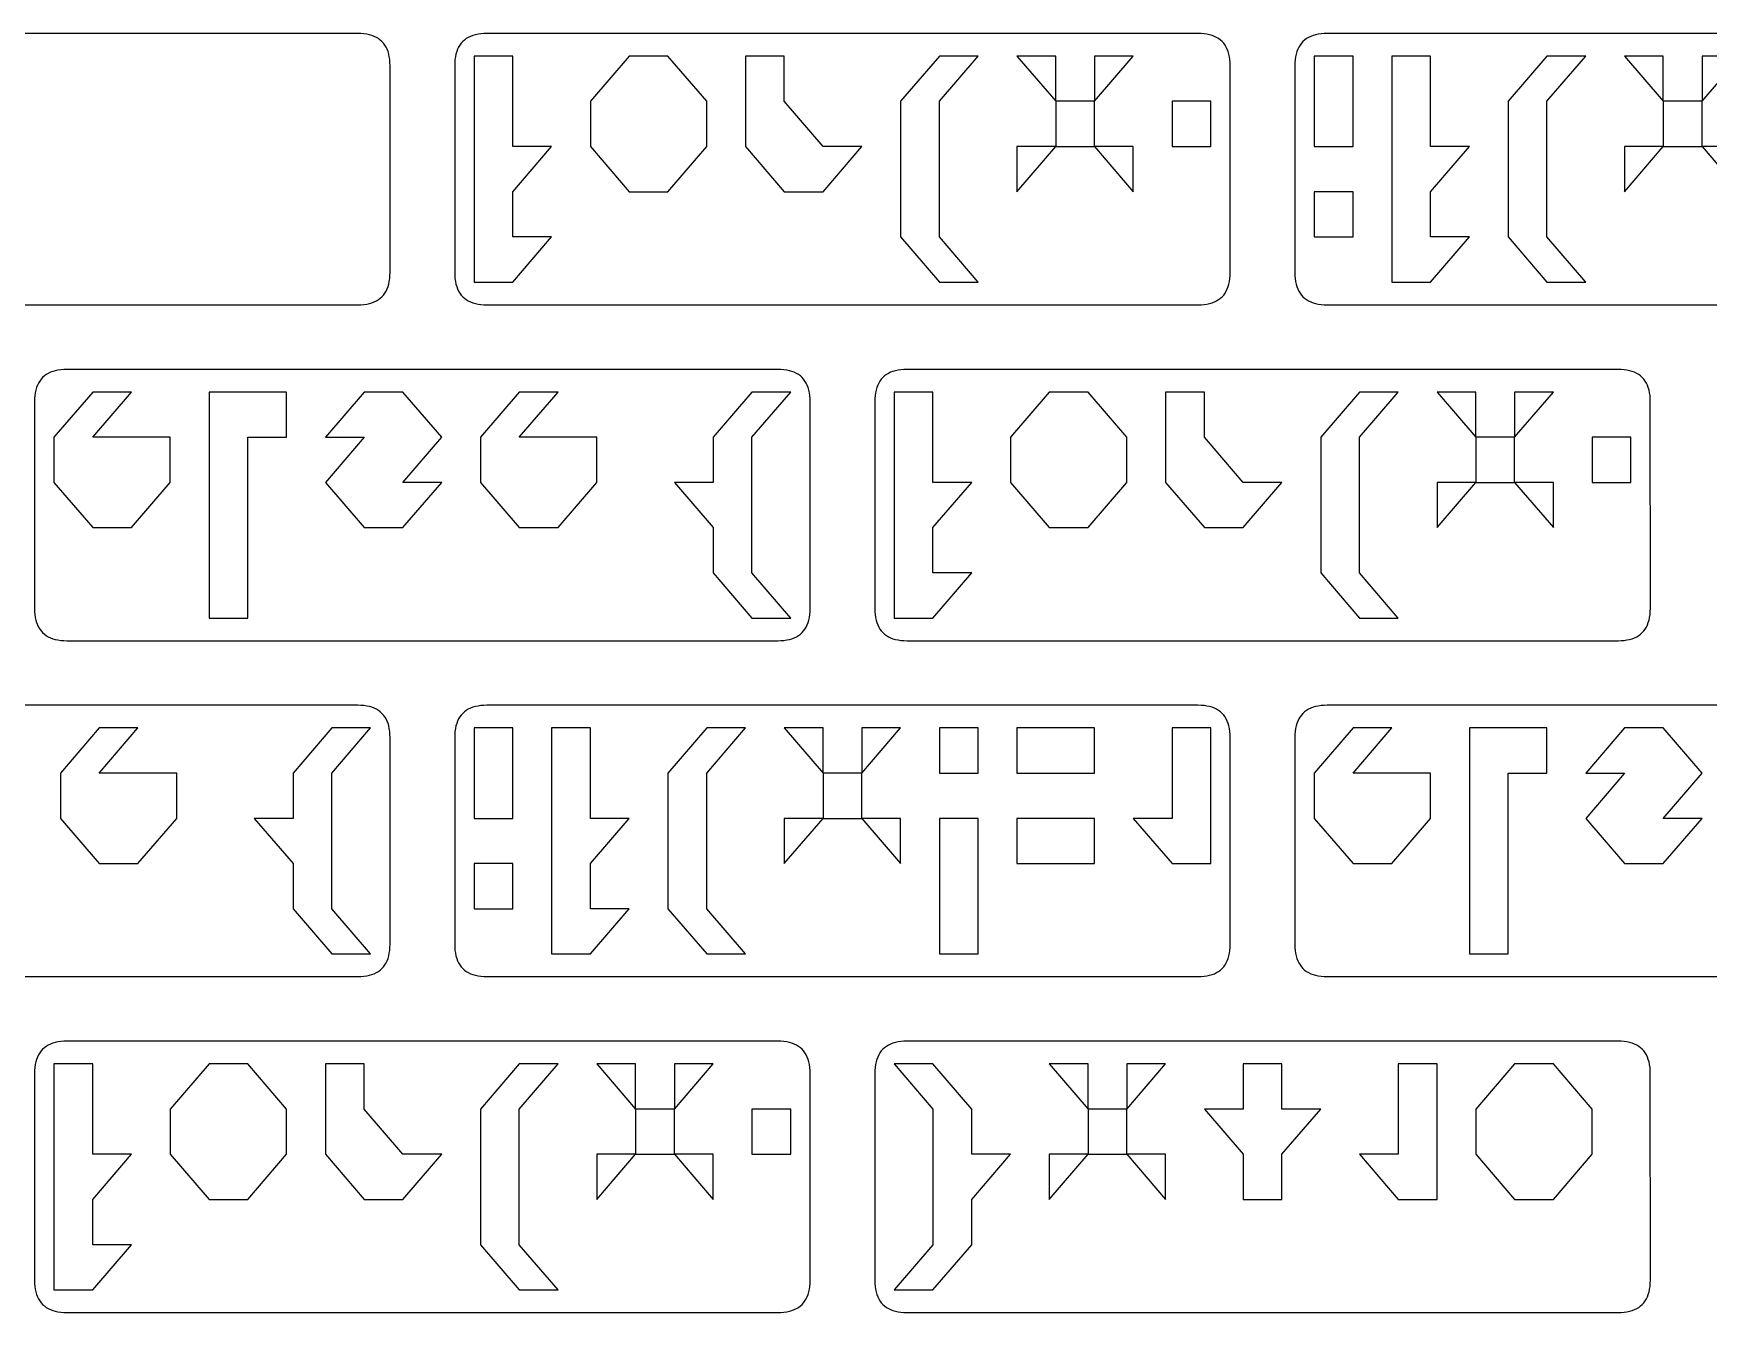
# Model space of a CAD drawing. Header units: metres. Extents: x 10 to 780, y 10 to 780.
# Drawn here: x 139.8 to 399, y 426 to 624 of the extents above; entities that cross this region are included whole.
import ezdxf

# ---------------------------------------------------------------- set-up
doc = ezdxf.new("R2010")
doc.units = ezdxf.units.M

msp = doc.modelspace()

# ---------------------------------------------------------------- linework, layer by layer
for p, q in [((190.00003, 623.99994), (80, 624)), ((190.48753, 623.9874), (190.00003, 623.99994)), ((190.95003, 623.94995), (190.48753, 623.9874)), ((191.38753, 623.88745), (190.95003, 623.94995)), ((191.80002, 623.8), (191.38753, 623.88745)), ((192.18752, 623.6875), (191.80002, 623.8)), ((192.55002, 623.55), (192.18752, 623.6875)), ((192.88751, 623.3875), (192.55002, 623.55)), ((193.20001, 623.2), (192.88751, 623.3875)), ((193.4875, 622.9875), (193.20001, 623.2)), ((193.75, 622.75), (193.4875, 622.9875)), ((193.9875, 622.4875), (193.75, 622.75)), ((194.2, 622.2), (193.9875, 622.4875)), ((194.3875, 621.8875), (194.2, 622.2)), ((205.80006, 622.20013), (205.61258, 621.88763)), ((206.01256, 622.4876), (205.80006, 622.20013)), ((206.25005, 622.7501), (206.01256, 622.4876)), ((206.51254, 622.9876), (206.25005, 622.7501)), ((206.80003, 623.2001), (206.51254, 622.9876)), ((207.11253, 623.3876), (206.80003, 623.2001)), ((207.45003, 623.55005), (207.11253, 623.3876)), ((207.81252, 623.68756), (207.45003, 623.55005)), ((208.20001, 623.80005), (207.81252, 623.68756)), ((208.6125, 623.8875), (208.20001, 623.80005)), ((209.05, 623.95), (208.6125, 623.8875)), ((209.5125, 623.9875), (209.05, 623.95)), ((210, 624), (209.5125, 623.9875)), ((320.0001, 623.99994), (210, 624)), ((320.48758, 623.9874), (320.0001, 623.99994)), ((320.95007, 623.94995), (320.48758, 623.9874)), ((321.38757, 623.88745), (320.95007, 623.94995)), ((321.80005, 623.8), (321.38757, 623.88745)), ((322.18753, 623.6875), (321.80005, 623.8)), ((322.55002, 623.55), (322.18753, 623.6875)), ((322.8875, 623.3875), (322.55002, 623.55)), ((323.2, 623.2), (322.8875, 623.3875)), ((323.48752, 622.9875), (323.2, 623.2)), ((323.75, 622.75), (323.48752, 622.9875)), ((323.9875, 622.4875), (323.75, 622.75)), ((324.19998, 622.2), (323.9875, 622.4875)), ((324.38748, 621.8875), (324.19998, 622.2)), ((335.80008, 622.20013), (335.61258, 621.88763)), ((336.01257, 622.4876), (335.80008, 622.20013)), ((336.25006, 622.7501), (336.01257, 622.4876)), ((336.51254, 622.9876), (336.25006, 622.7501)), ((336.80005, 623.2001), (336.51254, 622.9876)), ((337.11255, 623.3876), (336.80005, 623.2001)), ((337.45004, 623.55005), (337.11255, 623.3876)), ((337.81253, 623.68756), (337.45004, 623.55005)), ((338.2, 623.80005), (337.81253, 623.68756)), ((338.61252, 623.8875), (338.2, 623.80005)), ((339.05002, 623.95), (338.61252, 623.8875)), ((339.5125, 623.9875), (339.05002, 623.95)), ((340, 624), (339.5125, 623.9875)), ((450, 623.99994), (340, 624)), ((194.55, 621.55), (194.3875, 621.8875)), ((194.6875, 621.1875), (194.55, 621.55)), ((194.8, 620.8), (194.6875, 621.1875)), ((194.8875, 620.3875), (194.8, 620.8)), ((194.95, 619.95), (194.8875, 620.3875)), ((194.9875, 619.4875), (194.95, 619.95)), ((195, 619), (194.9875, 619.4875)), ((205.01265, 619.4878), (205.00017, 619.0003)), ((205.05014, 619.95026), (205.01265, 619.4878)), ((205.11263, 620.38776), (205.05014, 619.95026)), ((205.20012, 620.80023), (205.11263, 620.38776)), ((205.3126, 621.1877), (205.20012, 620.80023)), ((205.45009, 621.5502), (205.3126, 621.1877)), ((205.61258, 621.88763), (205.45009, 621.5502)), ((214, 620.5), (208, 620.5)), ((208, 620.5), (208, 585.5)), ((214, 606.5), (214, 620.5)), ((232, 620.5), (226, 613.5)), ((238, 620.5), (232, 620.5)), ((244, 613.5), (238, 620.5)), ((256, 620.5), (250, 620.5)), ((250, 620.5), (250, 606.5)), ((256, 613.5), (256, 620.5)), ((280, 620.5), (274, 613.5)), ((280, 613.5), (286, 620.5)), ((286, 620.5), (280, 620.5)), ((298, 620.5), (292, 620.5)), ((292, 620.5), (298, 613.5)), ((298, 613.5), (298, 620.5)), ((304, 613.5), (310, 620.5)), ((310, 620.5), (304, 620.5)), ((304, 620.5), (304, 613.5)), ((324.55, 621.55), (324.38748, 621.8875)), ((324.6875, 621.1875), (324.55, 621.55)), ((324.8, 620.8), (324.6875, 621.1875)), ((324.88748, 620.3875), (324.8, 620.8)), ((324.94998, 619.95), (324.88748, 620.3875)), ((324.9875, 619.4875), (324.94998, 619.95)), ((325, 619), (324.9875, 619.4875)), ((335.01266, 619.4878), (335.00018, 619.0003)), ((335.05014, 619.95026), (335.01266, 619.4878)), ((335.11264, 620.38776), (335.05014, 619.95026)), ((335.20013, 620.80023), (335.11264, 620.38776)), ((335.31262, 621.1877), (335.20013, 620.80023)), ((335.4501, 621.5502), (335.31262, 621.1877)), ((335.61258, 621.88763), (335.4501, 621.5502)), ((344, 620.5), (338, 620.5)), ((338, 620.5), (338, 606.5)), ((344, 606.5), (344, 620.5)), ((356, 620.5), (350, 620.5)), ((350, 620.5), (350, 585.5)), ((356, 606.5), (356, 620.5)), ((374, 620.5), (368, 613.5)), ((374, 613.5), (380, 620.5)), ((380, 620.5), (374, 620.5)), ((392, 620.5), (386, 620.5)), ((386, 620.5), (392, 613.5)), ((392, 613.5), (392, 620.5)), ((398, 613.5), (404, 620.5)), ((404, 620.5), (398, 620.5)), ((398, 620.5), (398, 613.5)), ((195.0001, 587.0004), (195, 619)), ((205.00017, 619.0003), (205, 587)), ((325.0001, 587.0004), (325, 619)), ((335.00018, 619.0003), (335, 587)), ((226, 613.5), (226, 606.5)), ((244, 606.5), (244, 613.5)), ((262, 606.5), (256, 613.5)), ((274, 613.5), (274, 592.5)), ((280, 592.5), (280, 613.5)), ((304, 613.5), (298, 613.5)), ((298, 613.5), (298, 606.5)), ((304, 606.5), (304, 613.5)), ((322, 613.5), (316, 613.5)), ((316, 613.5), (316, 606.5)), ((322, 606.5), (322, 613.5)), ((368, 613.5), (368, 592.5)), ((374, 592.5), (374, 613.5)), ((398, 613.5), (392, 613.5)), ((392, 613.5), (392, 606.5)), ((398, 606.5), (398, 613.5)), ((214, 599.5), (220, 606.5)), ((220, 606.5), (214, 606.5)), ((226, 606.5), (232, 599.5)), ((238, 599.5), (244, 606.5)), ((250, 606.5), (256, 599.5)), ((262, 599.5), (268, 606.5)), ((268, 606.5), (262, 606.5)), ((292, 599.5), (298, 606.5)), ((298, 606.5), (292, 606.5)), ((292, 606.5), (292, 599.5)), ((298, 606.5), (304, 606.5)), ((304, 606.5), (310, 599.5)), ((310, 606.5), (304, 606.5)), ((310, 599.5), (310, 606.5)), ((316, 606.5), (322, 606.5)), ((338, 606.5), (344, 606.5)), ((356, 599.5), (362, 606.5)), ((362, 606.5), (356, 606.5)), ((386, 599.5), (392, 606.5)), ((392, 606.5), (386, 606.5)), ((386, 606.5), (386, 599.5)), ((392, 606.5), (398, 606.5)), ((398, 606.5), (404, 599.5)), ((404, 606.5), (398, 606.5)), ((214, 592.5), (214, 599.5)), ((232, 599.5), (238, 599.5)), ((256, 599.5), (262, 599.5)), ((344, 599.5), (338, 599.5)), ((338, 599.5), (338, 592.5)), ((344, 592.5), (344, 599.5)), ((356, 592.5), (356, 599.5)), ((214, 585.5), (220, 592.5)), ((220, 592.5), (214, 592.5)), ((274, 592.5), (280, 585.5)), ((286, 585.5), (280, 592.5)), ((338, 592.5), (344, 592.5)), ((356, 585.5), (362, 592.5)), ((362, 592.5), (356, 592.5)), ((368, 592.5), (374, 585.5)), ((380, 585.5), (374, 592.5)), ((194.88757, 585.6128), (194.95009, 586.05035)), ((194.95009, 586.05035), (194.9876, 586.5129)), ((194.9876, 586.5129), (195.0001, 587.0004)), ((205, 587), (205.0125, 586.5125)), ((205.0125, 586.5125), (205.05, 586.05005)), ((205.05, 586.05005), (205.1125, 585.61255)), ((324.88757, 585.6128), (324.95007, 586.05035)), ((324.95007, 586.05035), (324.98758, 586.5129)), ((324.98758, 586.5129), (325.0001, 587.0004)), ((335, 587), (335.0125, 586.5125)), ((335.0125, 586.5125), (335.05002, 586.05005)), ((335.05002, 586.05005), (335.11252, 585.61255)), ((193.48752, 583.0126), (193.75003, 583.2501)), ((193.75003, 583.2501), (193.98753, 583.51263)), ((193.98753, 583.51263), (194.20004, 583.8002)), ((194.20004, 583.8002), (194.38754, 584.1127)), ((194.38754, 584.1127), (194.55005, 584.4502)), ((194.55005, 584.4502), (194.68756, 584.81274)), ((194.68756, 584.81274), (194.80006, 585.20026)), ((194.80006, 585.20026), (194.88757, 585.6128)), ((205.1125, 585.61255), (205.2, 585.2001)), ((205.2, 585.2001), (205.3125, 584.81256)), ((205.3125, 584.81256), (205.45, 584.4501)), ((205.45, 584.4501), (205.6125, 584.1126)), ((205.6125, 584.1126), (205.8, 583.8001)), ((205.8, 583.8001), (206.0125, 583.51263)), ((206.0125, 583.51263), (206.25, 583.2501)), ((206.25, 583.2501), (206.5125, 583.01263)), ((208, 585.5), (214, 585.5)), ((280, 585.5), (286, 585.5)), ((323.48755, 583.0126), (323.75006, 583.2501)), ((323.75006, 583.2501), (323.98758, 583.51263)), ((323.98758, 583.51263), (324.20007, 583.8002)), ((324.20007, 583.8002), (324.38757, 584.1127)), ((324.38757, 584.1127), (324.55008, 584.4502)), ((324.55008, 584.4502), (324.6876, 584.81274)), ((324.6876, 584.81274), (324.80008, 585.20026)), ((324.80008, 585.20026), (324.88757, 585.6128)), ((335.11252, 585.61255), (335.2, 585.2001)), ((335.2, 585.2001), (335.3125, 584.81256)), ((335.3125, 584.81256), (335.45, 584.4501)), ((335.45, 584.4501), (335.61252, 584.1126)), ((335.61252, 584.1126), (335.80002, 583.8001)), ((335.80002, 583.8001), (336.0125, 583.51263)), ((336.0125, 583.51263), (336.25, 583.2501)), ((336.25, 583.2501), (336.5125, 583.01263)), ((350, 585.5), (356, 585.5)), ((374, 585.5), (380, 585.5)), ((80.000015, 582.00024), (190, 582)), ((190, 582), (190.4875, 582.0125)), ((190.4875, 582.0125), (190.95, 582.05)), ((190.95, 582.05), (191.3875, 582.1125)), ((191.3875, 582.1125), (191.8, 582.2)), ((191.8, 582.2), (192.1875, 582.3125)), ((192.1875, 582.3125), (192.55, 582.45)), ((192.55, 582.45), (192.88751, 582.61255)), ((192.88751, 582.61255), (193.20001, 582.80005)), ((193.20001, 582.80005), (193.48752, 583.0126)), ((206.5125, 583.01263), (206.8, 582.8002)), ((206.8, 582.8002), (207.1125, 582.6127)), ((207.1125, 582.6127), (207.45, 582.4502)), ((207.45, 582.4502), (207.8125, 582.3127)), ((207.8125, 582.3127), (208.2, 582.2002)), ((208.2, 582.2002), (208.61249, 582.11273)), ((208.61249, 582.11273), (209.04999, 582.05023)), ((209.04999, 582.05023), (209.51248, 582.01276)), ((209.51248, 582.01276), (209.99998, 582.00024)), ((209.99998, 582.00024), (320, 582)), ((320, 582), (320.48752, 582.0125)), ((320.48752, 582.0125), (320.95, 582.05)), ((320.95, 582.05), (321.3875, 582.1125)), ((321.3875, 582.1125), (321.80002, 582.2)), ((321.80002, 582.2), (322.18753, 582.3125)), ((322.18753, 582.3125), (322.55005, 582.45)), ((322.55005, 582.45), (322.88754, 582.61255)), ((322.88754, 582.61255), (323.20004, 582.80005)), ((323.20004, 582.80005), (323.48755, 583.0126)), ((336.5125, 583.01263), (336.80002, 582.8002)), ((336.80002, 582.8002), (337.11252, 582.6127)), ((337.11252, 582.6127), (337.45, 582.4502)), ((337.45, 582.4502), (337.8125, 582.3127)), ((337.8125, 582.3127), (338.2, 582.2002)), ((338.2, 582.2002), (338.61252, 582.11273)), ((338.61252, 582.11273), (339.05002, 582.05023)), ((339.05002, 582.05023), (339.5125, 582.01276)), ((339.5125, 582.01276), (340, 582.00024)), ((340, 582.00024), (450, 582)), ((140.80003, 570.2), (140.61253, 569.8875)), ((141.01253, 570.4875), (140.80003, 570.2)), ((141.25003, 570.75), (141.01253, 570.4875)), ((141.51253, 570.9875), (141.25003, 570.75)), ((141.80002, 571.2), (141.51253, 570.9875)), ((142.11252, 571.3875), (141.80002, 571.2)), ((142.45001, 571.55), (142.11252, 571.3875)), ((142.81252, 571.6875), (142.45001, 571.55)), ((143.20001, 571.8), (142.81252, 571.6875)), ((143.6125, 571.8875), (143.20001, 571.8)), ((144.05, 571.95), (143.6125, 571.8875)), ((144.5125, 571.9875), (144.05, 571.95)), ((145, 572), (144.5125, 571.9875)), ((255.00005, 572), (145, 572)), ((255.48755, 571.9875), (255.00005, 572)), ((255.95004, 571.95), (255.48755, 571.9875)), ((256.38754, 571.8875), (255.95004, 571.95)), ((256.80005, 571.8), (256.38754, 571.8875)), ((257.18753, 571.6875), (256.80005, 571.8)), ((257.55002, 571.55), (257.18753, 571.6875)), ((257.8875, 571.3875), (257.55002, 571.55)), ((258.2, 571.2), (257.8875, 571.3875)), ((258.48752, 570.9875), (258.2, 571.2)), ((258.75, 570.75), (258.48752, 570.9875)), ((258.9875, 570.4875), (258.75, 570.75)), ((259.19998, 570.2), (258.9875, 570.4875)), ((259.38748, 569.8875), (259.19998, 570.2)), ((270.80005, 570.2), (270.61255, 569.8875)), ((271.01254, 570.4875), (270.80005, 570.2)), ((271.25003, 570.75), (271.01254, 570.4875)), ((271.5125, 570.9875), (271.25003, 570.75)), ((271.80002, 571.2), (271.5125, 570.9875)), ((272.11252, 571.3875), (271.80002, 571.2)), ((272.45, 571.55), (272.11252, 571.3875)), ((272.8125, 571.6875), (272.45, 571.55)), ((273.2, 571.8), (272.8125, 571.6875)), ((273.61252, 571.8875), (273.2, 571.8)), ((274.05002, 571.95), (273.61252, 571.8875)), ((274.5125, 571.9875), (274.05002, 571.95)), ((275, 572), (274.5125, 571.9875)), ((385.0001, 572), (275, 572)), ((385.48758, 571.9875), (385.0001, 572)), ((385.95007, 571.95), (385.48758, 571.9875)), ((386.38757, 571.8875), (385.95007, 571.95)), ((386.80008, 571.8), (386.38757, 571.8875)), ((387.18756, 571.6875), (386.80008, 571.8)), ((387.55005, 571.55), (387.18756, 571.6875)), ((387.88754, 571.3875), (387.55005, 571.55)), ((388.20004, 571.2), (387.88754, 571.3875)), ((388.48755, 570.9875), (388.20004, 571.2)), ((388.75003, 570.75), (388.48755, 570.9875)), ((388.98752, 570.4875), (388.75003, 570.75)), ((389.2, 570.2), (388.98752, 570.4875)), ((389.3875, 569.8875), (389.2, 570.2)), ((140.05005, 567.9501), (140.01256, 567.4876)), ((140.11255, 568.3876), (140.05005, 567.9501)), ((140.20004, 568.80005), (140.11255, 568.3876)), ((140.31255, 569.18756), (140.20004, 568.80005)), ((140.45004, 569.55005), (140.31255, 569.18756)), ((140.61253, 569.8875), (140.45004, 569.55005)), ((149, 568.5), (143, 561.5)), ((149, 561.5), (155, 568.5)), ((155, 568.5), (149, 568.5)), ((179, 568.5), (167, 568.5)), ((167, 568.5), (167, 533.5)), ((179, 561.5), (179, 568.5)), ((191, 568.5), (185, 561.5)), ((197, 568.5), (191, 568.5)), ((203, 561.5), (197, 568.5)), ((215, 568.5), (209, 561.5)), ((215, 561.5), (221, 568.5)), ((221, 568.5), (215, 568.5)), ((251, 568.5), (245, 561.5)), ((251, 561.5), (257, 568.5)), ((257, 568.5), (251, 568.5)), ((259.55, 569.55), (259.38748, 569.8875)), ((259.6875, 569.1875), (259.55, 569.55)), ((259.8, 568.8), (259.6875, 569.1875)), ((259.88748, 568.3875), (259.8, 568.8)), ((259.94998, 567.95), (259.88748, 568.3875)), ((259.9875, 567.4875), (259.94998, 567.95)), ((270.05008, 567.9501), (270.01257, 567.4876)), ((270.11258, 568.3876), (270.05008, 567.9501)), ((270.20007, 568.80005), (270.11258, 568.3876)), ((270.31256, 569.18756), (270.20007, 568.80005)), ((270.45004, 569.55005), (270.31256, 569.18756)), ((270.61255, 569.8875), (270.45004, 569.55005)), ((279, 568.5), (273, 568.5)), ((273, 568.5), (273, 533.5)), ((279, 554.5), (279, 568.5)), ((297, 568.5), (291, 561.5)), ((303, 568.5), (297, 568.5)), ((309, 561.5), (303, 568.5)), ((321, 568.5), (315, 568.5)), ((315, 568.5), (315, 554.5)), ((321, 561.5), (321, 568.5)), ((345, 568.5), (339, 561.5)), ((345, 561.5), (351, 568.5)), ((351, 568.5), (345, 568.5)), ((363, 568.5), (357, 568.5)), ((357, 568.5), (363, 561.5)), ((363, 561.5), (363, 568.5)), ((369, 561.5), (375, 568.5)), ((375, 568.5), (369, 568.5)), ((369, 568.5), (369, 561.5)), ((389.55002, 569.55), (389.3875, 569.8875)), ((389.6875, 569.1875), (389.55002, 569.55)), ((389.8, 568.8), (389.6875, 569.1875)), ((389.88748, 568.3875), (389.8, 568.8)), ((389.94998, 567.95), (389.88748, 568.3875)), ((389.9875, 567.4875), (389.94998, 567.95)), ((140.00006, 567.0001), (140, 535)), ((140.01256, 567.4876), (140.00006, 567.0001)), ((260, 567), (259.9875, 567.4875)), ((260.00012, 535.0001), (260, 567)), ((270.0001, 567.0001), (270, 535)), ((270.01257, 567.4876), (270.0001, 567.0001)), ((390, 567), (389.9875, 567.4875)), ((390.00012, 535.0001), (390, 567)), ((143, 561.5), (143, 554.5)), ((161, 561.5), (149, 561.5)), ((161, 554.5), (161, 561.5)), ((173, 533.5), (173, 561.5)), ((173, 561.5), (179, 561.5)), ((185, 561.5), (191, 561.5)), ((191, 561.5), (185, 554.5)), ((197, 554.5), (203, 561.5)), ((209, 561.5), (209, 554.5)), ((227, 561.5), (215, 561.5)), ((227, 554.5), (227, 561.5)), ((245, 561.5), (245, 554.5)), ((251, 540.5), (251, 561.5)), ((291, 561.5), (291, 554.5)), ((309, 554.5), (309, 561.5)), ((327, 554.5), (321, 561.5)), ((339, 561.5), (339, 540.5)), ((345, 540.5), (345, 561.5)), ((369, 561.5), (363, 561.5)), ((363, 561.5), (363, 554.5)), ((369, 554.5), (369, 561.5)), ((387, 561.5), (381, 561.5)), ((381, 561.5), (381, 554.5)), ((387, 554.5), (387, 561.5)), ((143, 554.5), (149, 547.5)), ((155, 547.5), (161, 554.5)), ((185, 554.5), (191, 547.5)), ((197, 547.5), (203, 554.5)), ((203, 554.5), (197, 554.5)), ((209, 554.5), (215, 547.5)), ((221, 547.5), (227, 554.5)), ((245, 554.5), (239, 554.5)), ((239, 554.5), (245, 547.5)), ((279, 547.5), (285, 554.5)), ((285, 554.5), (279, 554.5)), ((291, 554.5), (297, 547.5)), ((303, 547.5), (309, 554.5)), ((315, 554.5), (321, 547.5)), ((327, 547.5), (333, 554.5)), ((333, 554.5), (327, 554.5)), ((357, 547.5), (363, 554.5)), ((363, 554.5), (357, 554.5)), ((357, 554.5), (357, 547.5)), ((363, 554.5), (369, 554.5)), ((369, 554.5), (375, 547.5)), ((375, 554.5), (369, 554.5)), ((375, 547.5), (375, 554.5)), ((381, 554.5), (387, 554.5)), ((149, 547.5), (155, 547.5)), ((191, 547.5), (197, 547.5)), ((215, 547.5), (221, 547.5)), ((245, 547.5), (245, 540.5)), ((279, 540.5), (279, 547.5)), ((297, 547.5), (303, 547.5)), ((321, 547.5), (327, 547.5)), ((245, 540.5), (251, 533.5)), ((257, 533.5), (251, 540.5)), ((279, 533.5), (285, 540.5)), ((285, 540.5), (279, 540.5)), ((339, 540.5), (345, 533.5)), ((351, 533.5), (345, 540.5)), ((140, 535), (140.0125, 534.5125)), ((140.0125, 534.5125), (140.05, 534.05005)), ((140.05, 534.05005), (140.1125, 533.61255)), ((259.8876, 533.6126), (259.9501, 534.0501)), ((259.9501, 534.0501), (259.9876, 534.51263)), ((259.9876, 534.51263), (260.00012, 535.0001)), ((270, 535), (270.0125, 534.5125)), ((270.0125, 534.5125), (270.05002, 534.05005)), ((270.05002, 534.05005), (270.11252, 533.61255)), ((389.8876, 533.6126), (389.9501, 534.0501)), ((389.9501, 534.0501), (389.9876, 534.51263)), ((389.9876, 534.51263), (390.00012, 535.0001)), ((140.1125, 533.61255), (140.20001, 533.2001)), ((140.20001, 533.2001), (140.31252, 532.81256)), ((140.31252, 532.81256), (140.45001, 532.4501)), ((140.45001, 532.4501), (140.61252, 532.11255)), ((140.61252, 532.11255), (140.80002, 531.80005)), ((140.80002, 531.80005), (141.01253, 531.5126)), ((141.01253, 531.5126), (141.25003, 531.25006)), ((167, 533.5), (173, 533.5)), ((251, 533.5), (257, 533.5)), ((258.75003, 531.25), (258.98755, 531.5125)), ((258.98755, 531.5125), (259.20004, 531.80005)), ((259.20004, 531.80005), (259.38754, 532.11255)), ((259.38754, 532.11255), (259.55005, 532.4501)), ((259.55005, 532.4501), (259.68756, 532.81256)), ((259.68756, 532.81256), (259.80008, 533.2001)), ((259.80008, 533.2001), (259.8876, 533.6126)), ((270.11252, 533.61255), (270.2, 533.2001)), ((270.2, 533.2001), (270.3125, 532.81256)), ((270.3125, 532.81256), (270.45, 532.4501)), ((270.45, 532.4501), (270.61252, 532.11255)), ((270.61252, 532.11255), (270.80002, 531.80005)), ((270.80002, 531.80005), (271.0125, 531.5126)), ((271.0125, 531.5126), (271.25, 531.25006)), ((273, 533.5), (279, 533.5)), ((345, 533.5), (351, 533.5)), ((388.75006, 531.25), (388.98758, 531.5125)), ((388.98758, 531.5125), (389.20007, 531.80005)), ((389.20007, 531.80005), (389.38757, 532.11255)), ((389.38757, 532.11255), (389.55008, 532.4501)), ((389.55008, 532.4501), (389.6876, 532.81256)), ((389.6876, 532.81256), (389.8001, 533.2001)), ((389.8001, 533.2001), (389.8876, 533.6126)), ((141.25003, 531.25006), (141.51253, 531.0126)), ((141.51253, 531.0126), (141.80003, 530.80005)), ((141.80003, 530.80005), (142.11253, 530.61255)), ((142.11253, 530.61255), (142.45004, 530.4501)), ((142.45004, 530.4501), (142.81255, 530.31256)), ((142.81255, 530.31256), (143.20006, 530.2001)), ((143.20006, 530.2001), (143.61256, 530.11255)), ((143.61256, 530.11255), (144.05006, 530.05005)), ((144.05006, 530.05005), (144.51257, 530.0126)), ((144.51257, 530.0126), (145.00008, 530.00006)), ((145.00008, 530.00006), (255, 530)), ((255, 530), (255.4875, 530.0125)), ((255.4875, 530.0125), (255.95, 530.05)), ((255.95, 530.05), (256.3875, 530.1125)), ((256.3875, 530.1125), (256.80002, 530.2)), ((256.80002, 530.2), (257.18753, 530.3125)), ((257.18753, 530.3125), (257.55002, 530.45)), ((257.55002, 530.45), (257.8875, 530.6125)), ((257.8875, 530.6125), (258.2, 530.8)), ((258.2, 530.8), (258.48752, 531.0125)), ((258.48752, 531.0125), (258.75003, 531.25)), ((271.25, 531.25006), (271.5125, 531.0126)), ((271.5125, 531.0126), (271.80002, 530.80005)), ((271.80002, 530.80005), (272.11252, 530.61255)), ((272.11252, 530.61255), (272.45, 530.4501)), ((272.45, 530.4501), (272.81253, 530.31256)), ((272.81253, 530.31256), (273.20004, 530.2001)), ((273.20004, 530.2001), (273.61255, 530.11255)), ((273.61255, 530.11255), (274.05005, 530.05005)), ((274.05005, 530.05005), (274.51254, 530.0126)), ((274.51254, 530.0126), (275.00006, 530.00006)), ((275.00006, 530.00006), (385, 530)), ((385, 530), (385.48752, 530.0125)), ((385.48752, 530.0125), (385.95, 530.05)), ((385.95, 530.05), (386.3875, 530.1125)), ((386.3875, 530.1125), (386.80002, 530.2)), ((386.80002, 530.2), (387.18753, 530.3125)), ((387.18753, 530.3125), (387.55005, 530.45)), ((387.55005, 530.45), (387.88754, 530.6125)), ((387.88754, 530.6125), (388.20004, 530.8)), ((388.20004, 530.8), (388.48755, 531.0125)), ((388.48755, 531.0125), (388.75006, 531.25)), ((190.00003, 520.00024), (80, 520)), ((190.48753, 519.98773), (190.00003, 520.00024)), ((190.95003, 519.9502), (190.48753, 519.98773)), ((191.38753, 519.8877), (190.95003, 519.9502)), ((191.80002, 519.8002), (191.38753, 519.8877)), ((192.18752, 519.6877), (191.80002, 519.8002)), ((192.55002, 519.5502), (192.18752, 519.6877)), ((192.88751, 519.38763), (192.55002, 519.5502)), ((193.20001, 519.20013), (192.88751, 519.38763)), ((193.4875, 518.9876), (193.20001, 519.20013)), ((193.75, 518.7501), (193.4875, 518.9876)), ((193.9875, 518.4876), (193.75, 518.7501)), ((194.2, 518.2001), (193.9875, 518.4876)), ((206.01256, 518.4875), (205.80006, 518.2)), ((206.25005, 518.75), (206.01256, 518.4875)), ((206.51254, 518.9875), (206.25005, 518.75)), ((206.80003, 519.2), (206.51254, 518.9875)), ((207.11253, 519.3875), (206.80003, 519.2)), ((207.45003, 519.55), (207.11253, 519.3875)), ((207.81252, 519.6875), (207.45003, 519.55)), ((208.20001, 519.8), (207.81252, 519.6875)), ((208.6125, 519.8875), (208.20001, 519.8)), ((209.05, 519.95), (208.6125, 519.8875)), ((209.5125, 519.9875), (209.05, 519.95)), ((210, 520), (209.5125, 519.9875)), ((320.0001, 520.00024), (210, 520)), ((320.48758, 519.98773), (320.0001, 520.00024)), ((320.95007, 519.9502), (320.48758, 519.98773)), ((321.38757, 519.8877), (320.95007, 519.9502)), ((321.80005, 519.8002), (321.38757, 519.8877)), ((322.18753, 519.6877), (321.80005, 519.8002)), ((322.55002, 519.5502), (322.18753, 519.6877)), ((322.8875, 519.38763), (322.55002, 519.5502)), ((323.2, 519.20013), (322.8875, 519.38763)), ((323.48752, 518.9876), (323.2, 519.20013)), ((323.75, 518.7501), (323.48752, 518.9876)), ((323.9875, 518.4876), (323.75, 518.7501)), ((324.19998, 518.2001), (323.9875, 518.4876)), ((336.01257, 518.4875), (335.80008, 518.2)), ((336.25006, 518.75), (336.01257, 518.4875)), ((336.51254, 518.9875), (336.25006, 518.75)), ((336.80005, 519.2), (336.51254, 518.9875)), ((337.11255, 519.3875), (336.80005, 519.2)), ((337.45004, 519.55), (337.11255, 519.3875)), ((337.81253, 519.6875), (337.45004, 519.55)), ((338.2, 519.8), (337.81253, 519.6875)), ((338.61252, 519.8875), (338.2, 519.8)), ((339.05002, 519.95), (338.61252, 519.8875)), ((339.5125, 519.9875), (339.05002, 519.95)), ((340, 520), (339.5125, 519.9875)), ((450, 520.00024), (340, 520)), ((150, 516.5), (144, 509.5)), ((150, 509.5), (156, 516.5)), ((156, 516.5), (150, 516.5)), ((186, 516.5), (180, 509.5)), ((186, 509.5), (192, 516.5)), ((192, 516.5), (186, 516.5)), ((194.3875, 517.8876), (194.2, 518.2001)), ((194.55, 517.55005), (194.3875, 517.8876)), ((194.6875, 517.18756), (194.55, 517.55005)), ((194.8, 516.80005), (194.6875, 517.18756)), ((194.8875, 516.3875), (194.8, 516.80005)), ((194.95, 515.95), (194.8875, 516.3875)), ((194.9875, 515.4875), (194.95, 515.95)), ((205.05014, 515.9501), (205.01265, 515.4876)), ((205.11263, 516.3876), (205.05014, 515.9501)), ((205.20012, 516.80005), (205.11263, 516.3876)), ((205.3126, 517.18756), (205.20012, 516.80005)), ((205.45009, 517.55005), (205.3126, 517.18756)), ((205.61258, 517.8875), (205.45009, 517.55005)), ((205.80006, 518.2), (205.61258, 517.8875)), ((214, 516.5), (208, 516.5)), ((208, 516.5), (208, 502.5)), ((214, 502.5), (214, 516.5)), ((226, 516.5), (220, 516.5)), ((220, 516.5), (220, 481.5)), ((226, 502.5), (226, 516.5)), ((244, 516.5), (238, 509.5)), ((244, 509.5), (250, 516.5)), ((250, 516.5), (244, 516.5)), ((262, 516.5), (256, 516.5)), ((256, 516.5), (262, 509.5)), ((262, 509.5), (262, 516.5)), ((268, 509.5), (274, 516.5)), ((274, 516.5), (268, 516.5)), ((268, 516.5), (268, 509.5)), ((286, 516.5), (280, 516.5)), ((280, 516.5), (280, 509.5)), ((286, 509.5), (286, 516.5)), ((304, 516.5), (292, 516.5)), ((292, 516.5), (292, 509.5)), ((304, 509.5), (304, 516.5)), ((322, 516.5), (316, 516.5)), ((316, 516.5), (316, 502.5)), ((322, 495.5), (322, 516.5)), ((324.38748, 517.8876), (324.19998, 518.2001)), ((324.55, 517.55005), (324.38748, 517.8876)), ((324.6875, 517.18756), (324.55, 517.55005)), ((324.8, 516.80005), (324.6875, 517.18756)), ((324.88748, 516.3875), (324.8, 516.80005)), ((324.94998, 515.95), (324.88748, 516.3875)), ((324.9875, 515.4875), (324.94998, 515.95)), ((335.05014, 515.9501), (335.01266, 515.4876)), ((335.11264, 516.3876), (335.05014, 515.9501)), ((335.20013, 516.80005), (335.11264, 516.3876)), ((335.31262, 517.18756), (335.20013, 516.80005)), ((335.4501, 517.55005), (335.31262, 517.18756)), ((335.61258, 517.8875), (335.4501, 517.55005)), ((335.80008, 518.2), (335.61258, 517.8875)), ((344, 516.5), (338, 509.5)), ((344, 509.5), (350, 516.5)), ((350, 516.5), (344, 516.5)), ((374, 516.5), (362, 516.5)), ((362, 516.5), (362, 481.5)), ((374, 509.5), (374, 516.5)), ((386, 516.5), (380, 509.5)), ((392, 516.5), (386, 516.5)), ((398, 509.5), (392, 516.5)), ((195, 515), (194.9875, 515.4875)), ((195.0001, 483.00012), (195, 515)), ((205.00017, 515.0001), (205, 483)), ((205.01265, 515.4876), (205.00017, 515.0001)), ((325, 515), (324.9875, 515.4875)), ((325.0001, 483.00012), (325, 515)), ((335.00018, 515.0001), (335, 483)), ((335.01266, 515.4876), (335.00018, 515.0001)), ((144, 509.5), (144, 502.5)), ((162, 509.5), (150, 509.5)), ((162, 502.5), (162, 509.5)), ((180, 509.5), (180, 502.5)), ((186, 488.5), (186, 509.5)), ((238, 509.5), (238, 488.5)), ((244, 488.5), (244, 509.5)), ((268, 509.5), (262, 509.5)), ((262, 509.5), (262, 502.5)), ((268, 502.5), (268, 509.5)), ((280, 509.5), (286, 509.5)), ((292, 509.5), (304, 509.5)), ((338, 509.5), (338, 502.5)), ((356, 509.5), (344, 509.5)), ((356, 502.5), (356, 509.5)), ((368, 481.5), (368, 509.5)), ((368, 509.5), (374, 509.5)), ((380, 509.5), (386, 509.5)), ((386, 509.5), (380, 502.5)), ((392, 502.5), (398, 509.5)), ((144, 502.5), (150, 495.5)), ((156, 495.5), (162, 502.5)), ((180, 502.5), (174, 502.5)), ((174, 502.5), (180, 495.5)), ((208, 502.5), (214, 502.5)), ((226, 495.5), (232, 502.5)), ((232, 502.5), (226, 502.5)), ((256, 495.5), (262, 502.5)), ((262, 502.5), (256, 502.5)), ((256, 502.5), (256, 495.5)), ((262, 502.5), (268, 502.5)), ((268, 502.5), (274, 495.5)), ((274, 502.5), (268, 502.5)), ((274, 495.5), (274, 502.5)), ((286, 502.5), (280, 502.5)), ((280, 502.5), (280, 481.5)), ((286, 481.5), (286, 502.5)), ((304, 502.5), (292, 502.5)), ((292, 502.5), (292, 495.5)), ((304, 495.5), (304, 502.5)), ((316, 502.5), (310, 502.5)), ((310, 502.5), (316, 495.5)), ((338, 502.5), (344, 495.5)), ((350, 495.5), (356, 502.5)), ((380, 502.5), (386, 495.5)), ((392, 495.5), (398, 502.5)), ((398, 502.5), (392, 502.5)), ((150, 495.5), (156, 495.5)), ((180, 495.5), (180, 488.5)), ((214, 495.5), (208, 495.5)), ((208, 495.5), (208, 488.5)), ((214, 488.5), (214, 495.5)), ((226, 488.5), (226, 495.5)), ((292, 495.5), (304, 495.5)), ((316, 495.5), (322, 495.5)), ((344, 495.5), (350, 495.5)), ((386, 495.5), (392, 495.5)), ((180, 488.5), (186, 481.5)), ((192, 481.5), (186, 488.5)), ((208, 488.5), (214, 488.5)), ((226, 481.5), (232, 488.5)), ((232, 488.5), (226, 488.5)), ((238, 488.5), (244, 481.5)), ((250, 481.5), (244, 488.5)), ((194.88757, 481.61258), (194.95009, 482.05008)), ((194.95009, 482.05008), (194.9876, 482.5126)), ((194.9876, 482.5126), (195.0001, 483.00012)), ((205, 483), (205.0125, 482.5125)), ((205.0125, 482.5125), (205.05, 482.05002)), ((205.05, 482.05002), (205.1125, 481.61252)), ((324.88757, 481.61258), (324.95007, 482.05008)), ((324.95007, 482.05008), (324.98758, 482.5126)), ((324.98758, 482.5126), (325.0001, 483.00012)), ((335, 483), (335.0125, 482.5125)), ((335.0125, 482.5125), (335.05002, 482.05002)), ((335.05002, 482.05002), (335.11252, 481.61252)), ((186, 481.5), (192, 481.5)), ((193.75003, 479.25003), (193.98753, 479.51254)), ((193.98753, 479.51254), (194.20004, 479.80005)), ((194.20004, 479.80005), (194.38754, 480.11255)), ((194.38754, 480.11255), (194.55005, 480.45004)), ((194.55005, 480.45004), (194.68756, 480.81256)), ((194.68756, 480.81256), (194.80006, 481.20007)), ((194.80006, 481.20007), (194.88757, 481.61258)), ((205.1125, 481.61252), (205.2, 481.2)), ((205.2, 481.2), (205.3125, 480.8125)), ((205.3125, 480.8125), (205.45, 480.45)), ((205.45, 480.45), (205.6125, 480.11252)), ((205.6125, 480.11252), (205.8, 479.80002)), ((205.8, 479.80002), (206.0125, 479.5125)), ((206.0125, 479.5125), (206.25, 479.25003)), ((220, 481.5), (226, 481.5)), ((244, 481.5), (250, 481.5)), ((280, 481.5), (286, 481.5)), ((323.75006, 479.25003), (323.98758, 479.51254)), ((323.98758, 479.51254), (324.20007, 479.80005)), ((324.20007, 479.80005), (324.38757, 480.11255)), ((324.38757, 480.11255), (324.55008, 480.45004)), ((324.55008, 480.45004), (324.6876, 480.81256)), ((324.6876, 480.81256), (324.80008, 481.20007)), ((324.80008, 481.20007), (324.88757, 481.61258)), ((335.11252, 481.61252), (335.2, 481.2)), ((335.2, 481.2), (335.3125, 480.8125)), ((335.3125, 480.8125), (335.45, 480.45)), ((335.45, 480.45), (335.61252, 480.11252)), ((335.61252, 480.11252), (335.80002, 479.80002)), ((335.80002, 479.80002), (336.0125, 479.5125)), ((336.0125, 479.5125), (336.25, 479.25003)), ((362, 481.5), (368, 481.5)), ((80.000015, 478.00015), (190, 478)), ((190, 478), (190.4875, 478.0125)), ((190.4875, 478.0125), (190.95, 478.05002)), ((190.95, 478.05002), (191.3875, 478.11252)), ((191.3875, 478.11252), (191.8, 478.2)), ((191.8, 478.2), (192.1875, 478.3125)), ((192.1875, 478.3125), (192.55, 478.45)), ((192.55, 478.45), (192.88751, 478.61252)), ((192.88751, 478.61252), (193.20001, 478.80002)), ((193.20001, 478.80002), (193.48752, 479.0125)), ((193.48752, 479.0125), (193.75003, 479.25003)), ((206.25, 479.25003), (206.5125, 479.01254)), ((206.5125, 479.01254), (206.8, 478.80005)), ((206.8, 478.80005), (207.1125, 478.61255)), ((207.1125, 478.61255), (207.45, 478.45007)), ((207.45, 478.45007), (207.8125, 478.3126)), ((207.8125, 478.3126), (208.2, 478.2001)), ((208.2, 478.2001), (208.61249, 478.1126)), ((208.61249, 478.1126), (209.04999, 478.0501)), ((209.04999, 478.0501), (209.51248, 478.01263)), ((209.51248, 478.01263), (209.99998, 478.00015)), ((209.99998, 478.00015), (320, 478)), ((320, 478), (320.48752, 478.0125)), ((320.48752, 478.0125), (320.95, 478.05002)), ((320.95, 478.05002), (321.3875, 478.11252)), ((321.3875, 478.11252), (321.80002, 478.2)), ((321.80002, 478.2), (322.18753, 478.3125)), ((322.18753, 478.3125), (322.55005, 478.45)), ((322.55005, 478.45), (322.88754, 478.61252)), ((322.88754, 478.61252), (323.20004, 478.80002)), ((323.20004, 478.80002), (323.48755, 479.0125)), ((323.48755, 479.0125), (323.75006, 479.25003)), ((336.25, 479.25003), (336.5125, 479.01254)), ((336.5125, 479.01254), (336.80002, 478.80005)), ((336.80002, 478.80005), (337.11252, 478.61255)), ((337.11252, 478.61255), (337.45, 478.45007)), ((337.45, 478.45007), (337.8125, 478.3126)), ((337.8125, 478.3126), (338.2, 478.2001)), ((338.2, 478.2001), (338.61252, 478.1126)), ((338.61252, 478.1126), (339.05002, 478.0501)), ((339.05002, 478.0501), (339.5125, 478.01263)), ((339.5125, 478.01263), (340, 478.00015)), ((340, 478.00015), (450, 478)), ((141.25003, 466.75), (141.01253, 466.4875)), ((141.51253, 466.9875), (141.25003, 466.75)), ((141.80002, 467.19998), (141.51253, 466.9875)), ((142.11252, 467.38748), (141.80002, 467.19998)), ((142.45001, 467.55), (142.11252, 467.38748)), ((142.81252, 467.6875), (142.45001, 467.55)), ((143.20001, 467.8), (142.81252, 467.6875)), ((143.6125, 467.88748), (143.20001, 467.8)), ((144.05, 467.94998), (143.6125, 467.88748)), ((144.5125, 467.9875), (144.05, 467.94998)), ((145, 468), (144.5125, 467.9875)), ((255.00005, 468.00027), (145, 468)), ((255.48755, 467.98773), (255.00005, 468.00027)), ((255.95004, 467.9502), (255.48755, 467.98773)), ((256.38754, 467.88766), (255.95004, 467.9502)), ((256.80005, 467.80014), (256.38754, 467.88766)), ((257.18753, 467.68762), (256.80005, 467.80014)), ((257.55002, 467.5501), (257.18753, 467.68762)), ((257.8875, 467.3876), (257.55002, 467.5501)), ((258.2, 467.20007), (257.8875, 467.3876)), ((258.48752, 466.98755), (258.2, 467.20007)), ((258.75, 466.75003), (258.48752, 466.98755)), ((258.9875, 466.48752), (258.75, 466.75003)), ((271.25003, 466.75), (271.01254, 466.4875)), ((271.5125, 466.9875), (271.25003, 466.75)), ((271.80002, 467.19998), (271.5125, 466.9875)), ((272.11252, 467.38748), (271.80002, 467.19998)), ((272.45, 467.55), (272.11252, 467.38748)), ((272.8125, 467.6875), (272.45, 467.55)), ((273.2, 467.8), (272.8125, 467.6875)), ((273.61252, 467.88748), (273.2, 467.8)), ((274.05002, 467.94998), (273.61252, 467.88748)), ((274.5125, 467.9875), (274.05002, 467.94998)), ((275, 468), (274.5125, 467.9875)), ((385.0001, 468.00027), (275, 468)), ((385.48758, 467.98773), (385.0001, 468.00027)), ((385.95007, 467.9502), (385.48758, 467.98773)), ((386.38757, 467.88766), (385.95007, 467.9502)), ((386.80008, 467.80014), (386.38757, 467.88766)), ((387.18756, 467.68762), (386.80008, 467.80014)), ((387.55005, 467.5501), (387.18756, 467.68762)), ((387.88754, 467.3876), (387.55005, 467.5501)), ((388.20004, 467.20007), (387.88754, 467.3876)), ((388.48755, 466.98755), (388.20004, 467.20007)), ((388.75003, 466.75003), (388.48755, 466.98755)), ((388.98752, 466.48752), (388.75003, 466.75003)), ((140.05005, 463.94998), (140.01256, 463.4875)), ((140.11255, 464.38748), (140.05005, 463.94998)), ((140.20004, 464.8), (140.11255, 464.38748)), ((140.31255, 465.1875), (140.20004, 464.8)), ((140.45004, 465.55), (140.31255, 465.1875)), ((140.61253, 465.88748), (140.45004, 465.55)), ((140.80003, 466.19998), (140.61253, 465.88748)), ((141.01253, 466.4875), (140.80003, 466.19998)), ((149, 464.5), (143, 464.5)), ((143, 464.5), (143, 429.5)), ((149, 450.5), (149, 464.5)), ((167, 464.5), (161, 457.5)), ((173, 464.5), (167, 464.5)), ((179, 457.5), (173, 464.5)), ((191, 464.5), (185, 464.5)), ((185, 464.5), (185, 450.5)), ((191, 457.5), (191, 464.5)), ((215, 464.5), (209, 457.5)), ((215, 457.5), (221, 464.5)), ((221, 464.5), (215, 464.5)), ((233, 464.5), (227, 464.5)), ((227, 464.5), (233, 457.5)), ((233, 457.5), (233, 464.5)), ((239, 457.5), (245, 464.5)), ((245, 464.5), (239, 464.5)), ((239, 464.5), (239, 457.5)), ((259.19998, 466.2), (258.9875, 466.48752)), ((259.38748, 465.8875), (259.19998, 466.2)), ((259.55, 465.55002), (259.38748, 465.8875)), ((259.6875, 465.1875), (259.55, 465.55002)), ((259.8, 464.8), (259.6875, 465.1875)), ((259.88748, 464.38748), (259.8, 464.8)), ((259.94998, 463.94998), (259.88748, 464.38748)), ((259.9875, 463.4875), (259.94998, 463.94998)), ((270.05008, 463.94998), (270.01257, 463.4875)), ((270.11258, 464.38748), (270.05008, 463.94998)), ((270.20007, 464.8), (270.11258, 464.38748)), ((270.31256, 465.1875), (270.20007, 464.8)), ((270.45004, 465.55), (270.31256, 465.1875)), ((270.61255, 465.88748), (270.45004, 465.55)), ((270.80005, 466.19998), (270.61255, 465.88748)), ((271.01254, 466.4875), (270.80005, 466.19998)), ((279, 464.5), (273, 464.5)), ((273, 464.5), (279, 457.5)), ((285, 457.5), (279, 464.5)), ((303, 464.5), (297, 464.5)), ((297, 464.5), (303, 457.5)), ((303, 457.5), (303, 464.5)), ((309, 457.5), (315, 464.5)), ((315, 464.5), (309, 464.5)), ((309, 464.5), (309, 457.5)), ((333, 464.5), (327, 464.5)), ((327, 464.5), (327, 457.5)), ((333, 457.5), (333, 464.5)), ((357, 464.5), (351, 464.5)), ((351, 464.5), (351, 450.5)), ((357, 443.5), (357, 464.5)), ((369, 464.5), (363, 457.5)), ((375, 464.5), (369, 464.5)), ((381, 457.5), (375, 464.5)), ((389.2, 466.2), (388.98752, 466.48752)), ((389.3875, 465.8875), (389.2, 466.2)), ((389.55002, 465.55002), (389.3875, 465.8875)), ((389.6875, 465.1875), (389.55002, 465.55002)), ((389.8, 464.8), (389.6875, 465.1875)), ((389.88748, 464.38748), (389.8, 464.8)), ((389.94998, 463.94998), (389.88748, 464.38748)), ((389.9875, 463.4875), (389.94998, 463.94998)), ((140.00006, 463), (140, 431)), ((140.01256, 463.4875), (140.00006, 463)), ((260, 463), (259.9875, 463.4875)), ((260.00012, 431.0002), (260, 463)), ((270.0001, 463), (270, 431)), ((270.01257, 463.4875), (270.0001, 463)), ((390, 463), (389.9875, 463.4875)), ((390.00012, 431.0002), (390, 463)), ((161, 457.5), (161, 450.5)), ((179, 450.5), (179, 457.5)), ((197, 450.5), (191, 457.5)), ((209, 457.5), (209, 436.5)), ((215, 436.5), (215, 457.5)), ((239, 457.5), (233, 457.5)), ((233, 457.5), (233, 450.5)), ((239, 450.5), (239, 457.5)), ((257, 457.5), (251, 457.5)), ((251, 457.5), (251, 450.5)), ((257, 450.5), (257, 457.5)), ((279, 457.5), (279, 436.5)), ((285, 450.5), (285, 457.5)), ((309, 457.5), (303, 457.5)), ((303, 457.5), (303, 450.5)), ((309, 450.5), (309, 457.5)), ((327, 457.5), (321, 457.5)), ((321, 457.5), (327, 450.5)), ((333, 450.5), (339, 457.5)), ((339, 457.5), (333, 457.5)), ((363, 457.5), (363, 450.5)), ((381, 450.5), (381, 457.5)), ((149, 443.5), (155, 450.5)), ((155, 450.5), (149, 450.5)), ((161, 450.5), (167, 443.5)), ((173, 443.5), (179, 450.5)), ((185, 450.5), (191, 443.5)), ((197, 443.5), (203, 450.5)), ((203, 450.5), (197, 450.5)), ((227, 443.5), (233, 450.5)), ((233, 450.5), (227, 450.5)), ((227, 450.5), (227, 443.5)), ((233, 450.5), (239, 450.5)), ((239, 450.5), (245, 443.5)), ((245, 450.5), (239, 450.5)), ((245, 443.5), (245, 450.5)), ((251, 450.5), (257, 450.5)), ((285, 443.5), (291, 450.5)), ((291, 450.5), (285, 450.5)), ((297, 443.5), (303, 450.5)), ((303, 450.5), (297, 450.5)), ((297, 450.5), (297, 443.5)), ((303, 450.5), (309, 450.5)), ((309, 450.5), (315, 443.5)), ((315, 450.5), (309, 450.5)), ((315, 443.5), (315, 450.5)), ((327, 450.5), (327, 443.5)), ((333, 443.5), (333, 450.5)), ((351, 450.5), (345, 450.5)), ((345, 450.5), (351, 443.5)), ((363, 450.5), (369, 443.5)), ((375, 443.5), (381, 450.5)), ((149, 436.5), (149, 443.5)), ((167, 443.5), (173, 443.5)), ((191, 443.5), (197, 443.5)), ((285, 436.5), (285, 443.5)), ((327, 443.5), (333, 443.5)), ((351, 443.5), (357, 443.5)), ((369, 443.5), (375, 443.5)), ((149, 429.5), (155, 436.5)), ((155, 436.5), (149, 436.5)), ((209, 436.5), (215, 429.5)), ((221, 429.5), (215, 436.5)), ((279, 436.5), (273, 429.5)), ((279, 429.5), (285, 436.5)), ((140, 431), (140.0125, 430.5125)), ((140.0125, 430.5125), (140.05, 430.05002)), ((259.9501, 430.05017), (259.9876, 430.5127)), ((259.9876, 430.5127), (260.00012, 431.0002)), ((270, 431), (270.0125, 430.5125)), ((270.0125, 430.5125), (270.05002, 430.05002)), ((389.9501, 430.05017), (389.9876, 430.5127)), ((389.9876, 430.5127), (390.00012, 431.0002)), ((140.05, 430.05002), (140.1125, 429.61252)), ((140.1125, 429.61252), (140.20001, 429.2)), ((140.20001, 429.2), (140.31252, 428.8125)), ((140.31252, 428.8125), (140.45001, 428.45)), ((140.45001, 428.45), (140.61252, 428.11252)), ((140.61252, 428.11252), (140.80002, 427.80002)), ((140.80002, 427.80002), (141.01253, 427.5125)), ((143, 429.5), (149, 429.5)), ((215, 429.5), (221, 429.5)), ((258.98755, 427.51257), (259.20004, 427.80008)), ((259.20004, 427.80008), (259.38754, 428.11258)), ((259.38754, 428.11258), (259.55005, 428.4501)), ((259.55005, 428.4501), (259.68756, 428.81262)), ((259.68756, 428.81262), (259.80008, 429.20013)), ((259.80008, 429.20013), (259.8876, 429.61264)), ((259.8876, 429.61264), (259.9501, 430.05017)), ((270.05002, 430.05002), (270.11252, 429.61252)), ((270.11252, 429.61252), (270.2, 429.2)), ((270.2, 429.2), (270.3125, 428.8125)), ((270.3125, 428.8125), (270.45, 428.45)), ((270.45, 428.45), (270.61252, 428.11252)), ((270.61252, 428.11252), (270.80002, 427.80002)), ((270.80002, 427.80002), (271.0125, 427.5125)), ((273, 429.5), (279, 429.5)), ((388.98758, 427.51257), (389.20007, 427.80008)), ((389.20007, 427.80008), (389.38757, 428.11258)), ((389.38757, 428.11258), (389.55008, 428.4501)), ((389.55008, 428.4501), (389.6876, 428.81262)), ((389.6876, 428.81262), (389.8001, 429.20013)), ((389.8001, 429.20013), (389.8876, 429.61264)), ((389.8876, 429.61264), (389.9501, 430.05017)), ((141.01253, 427.5125), (141.25003, 427.25003)), ((141.25003, 427.25003), (141.51253, 427.01254)), ((141.51253, 427.01254), (141.80003, 426.80005)), ((141.80003, 426.80005), (142.11253, 426.61255)), ((142.11253, 426.61255), (142.45004, 426.45004)), ((142.45004, 426.45004), (142.81255, 426.31256)), ((142.81255, 426.31256), (143.20006, 426.20007)), ((143.20006, 426.20007), (143.61256, 426.11258)), ((143.61256, 426.11258), (144.05006, 426.05008)), ((144.05006, 426.05008), (144.51257, 426.01257)), ((144.51257, 426.01257), (145.00008, 426.0001)), ((145.00008, 426.0001), (255, 426)), ((255, 426), (255.4875, 426.0125)), ((255.4875, 426.0125), (255.95, 426.05002)), ((255.95, 426.05002), (256.3875, 426.11252)), ((256.3875, 426.11252), (256.80002, 426.2)), ((256.80002, 426.2), (257.18753, 426.31253)), ((257.18753, 426.31253), (257.55002, 426.45004)), ((257.55002, 426.45004), (257.8875, 426.61255)), ((257.8875, 426.61255), (258.2, 426.80005)), ((258.2, 426.80005), (258.48752, 427.01254)), ((258.48752, 427.01254), (258.75003, 427.25006)), ((258.75003, 427.25006), (258.98755, 427.51257)), ((271.0125, 427.5125), (271.25, 427.25003)), ((271.25, 427.25003), (271.5125, 427.01254)), ((271.5125, 427.01254), (271.80002, 426.80005)), ((271.80002, 426.80005), (272.11252, 426.61255)), ((272.11252, 426.61255), (272.45, 426.45004)), ((272.45, 426.45004), (272.81253, 426.31256)), ((272.81253, 426.31256), (273.20004, 426.20007)), ((273.20004, 426.20007), (273.61255, 426.11258)), ((273.61255, 426.11258), (274.05005, 426.05008)), ((274.05005, 426.05008), (274.51254, 426.01257)), ((274.51254, 426.01257), (275.00006, 426.0001)), ((275.00006, 426.0001), (385, 426)), ((385, 426), (385.48752, 426.0125)), ((385.48752, 426.0125), (385.95, 426.05002)), ((385.95, 426.05002), (386.3875, 426.11252)), ((386.3875, 426.11252), (386.80002, 426.2)), ((386.80002, 426.2), (387.18753, 426.31253)), ((387.18753, 426.31253), (387.55005, 426.45004)), ((387.55005, 426.45004), (387.88754, 426.61255)), ((387.88754, 426.61255), (388.20004, 426.80005)), ((388.20004, 426.80005), (388.48755, 427.01254)), ((388.48755, 427.01254), (388.75006, 427.25006)), ((388.75006, 427.25006), (388.98758, 427.51257))]:
    msp.add_line(p, q)

doc.saveas('drawing.dxf')
